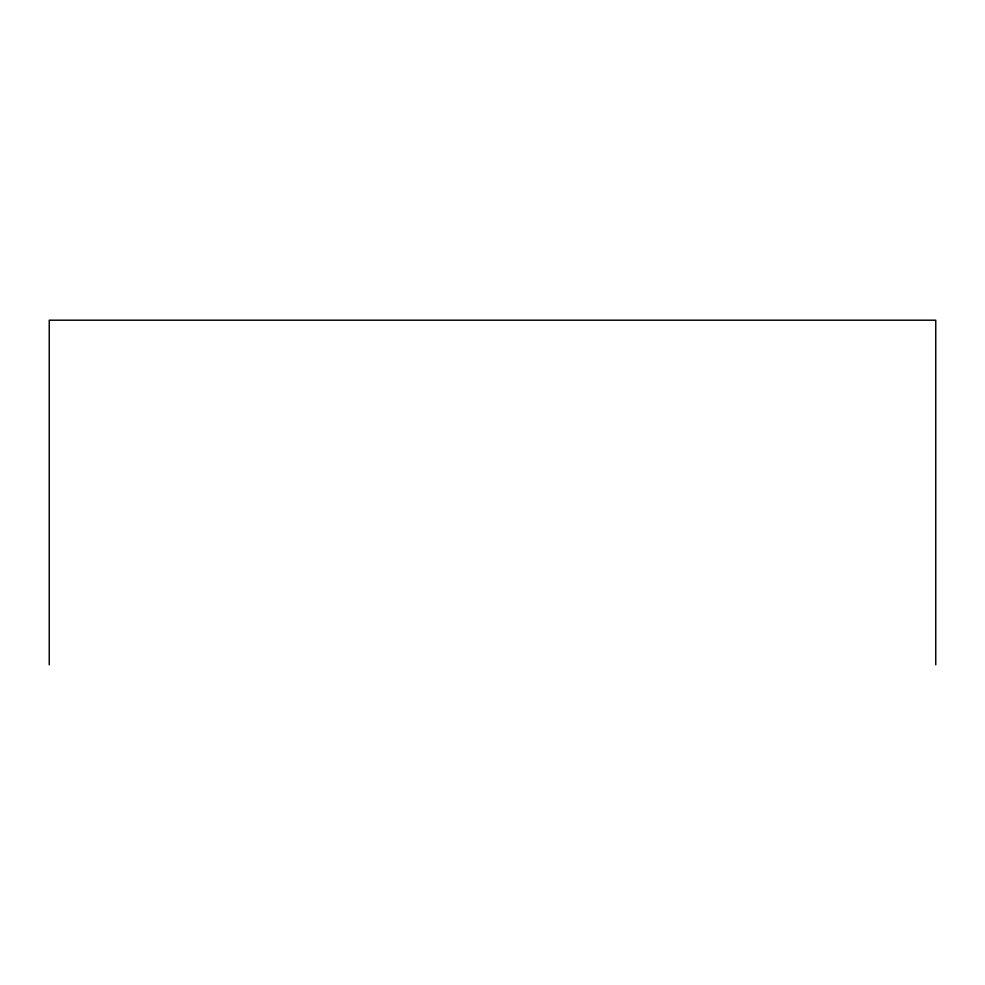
<?xml version="1.0" encoding="UTF-8"?>
<svg xmlns="http://www.w3.org/2000/svg" width="985" height="985" viewBox="0 0 985 985"><rect width="100%" height="100%" fill="white"/><g stroke="black" fill="none" stroke-linecap="round" stroke-linejoin="round"><path stroke-width="1.48" d="M935.75 664.801L935.75 320.199L49.25 320.199L49.25 664.801"/></g></svg>
